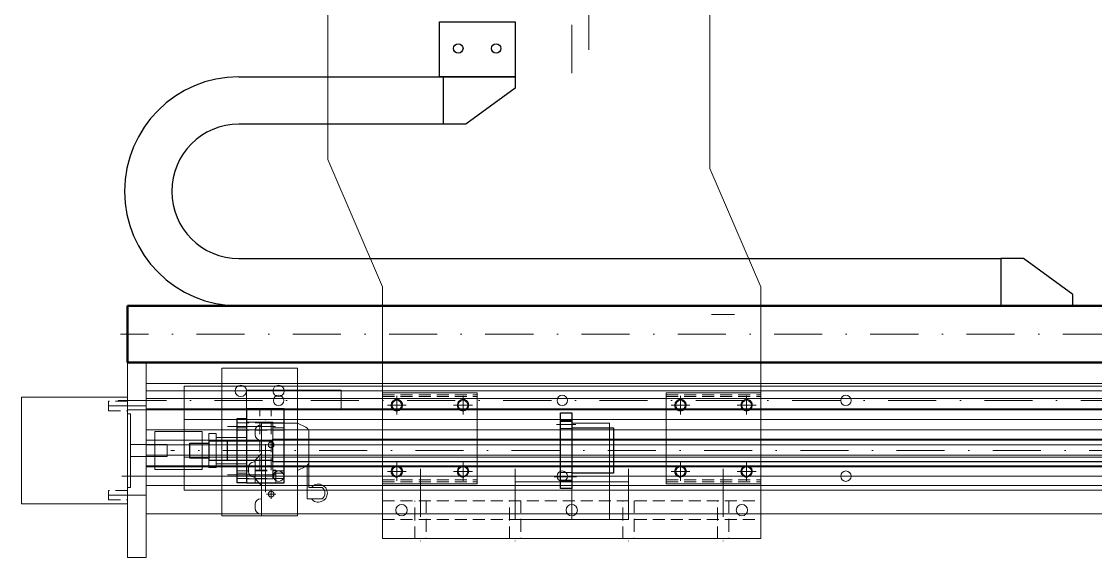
# Model space of a CAD drawing. Header units: millimetres. Extents: x -538 to 5863, y -404 to 2062.
# Drawn here: x 804 to 1372, y 1265 to 1548 of the extents above; entities that cross this region are included whole.
import ezdxf

# ---------------------------------------------------------------- set-up
doc = ezdxf.new("R2010")
doc.units = ezdxf.units.MM
doc.linetypes.add('DASHDOTX2', pattern=[50.8, 25.4, -12.7, 0, -12.7])
doc.linetypes.add('DASHED2', pattern=[9.525, 6.35, -3.175])
for name, color, linetype, lineweight, true_color in [('ACCOUPLEMENT', 8, 'CONTINUOUS', 0, 0x7f7f7f), ('ALU_CHASSIS', 7, 'CONTINUOUS', 0, 0x000000), ('ALU_CURSEUR_Y', 7, 'CONTINUOUS', 0, 0x000000), ('ALU_SUP_PAL', 7, 'CONTINUOUS', 0, 0x000000), ('ALU_Y', 7, 'CONTINUOUS', 0, 0x000000), ('ARBRE_DE_GUIDAGE_SUR_RAIL_1000', 4, 'CONTINUOUS', 0, 0x00ffff), ('axe', 1, 'DASHDOTX2', 0, 0xff0000), ('BAGUE', 9, 'CONTINUOUS', 0, 0xc0c0c0), ('BK10', 5, 'CONTINUOUS', 25, 0x0000ff), ('cacher', 3, 'DASHED2', 0, 0x00ff00), ('CHAINE', 2, 'CONTINUOUS', 25, 0xffff00), ('ECROU_KM0', 7, 'CONTINUOUS', 0, 0x000000), ('ECROU_RM1204', 11, 'CONTINUOUS', 25, 0xff557f), ('EQUER_CHAINE', 7, 'CONTINUOUS', 25, 0x000000), ('MARTYR', 20, 'CONTINUOUS', 50, 0xff5500), ('MEMA_23', 7, 'CONTINUOUS', 0, 0x000000), ('motor', 4, 'CONTINUOUS', 0, 0x00ffff), ('PALIER_DOUILLE_OUVERT_20', 7, 'CONTINUOUS', 0, 0x000000), ('PROFILE_ALU_30x60', 7, 'CONTINUOUS', 0, 0x000000), ('PROFILE_ALU_40x80', 7, 'CONTINUOUS', 0, 0x000000), ('ROULEMENT', 5, 'CONTINUOUS', 0, 0x0000ff), ('SWITCH', 7, 'CONTINUOUS', 0, 0x000000), ('VIS_A_BILLES', 2, 'CONTINUOUS', 25, 0xffff00)]:
    doc.layers.add(name, color=color, linetype=linetype, lineweight=lineweight, true_color=true_color)

msp = doc.modelspace()

# ---------------------------------------------------------------- linework, layer by layer
at = {"layer": 'ACCOUPLEMENT'}
for p, q in [((874.5, 1311.5), (874.5, 1331.5)), ((874.5, 1331.5), (899.5, 1331.5)), ((899.5, 1331.5), (899.5, 1311.5)), ((899.5, 1311.5), (874.5, 1311.5))]:
    msp.add_line(p, q, dxfattribs=at)
at = {"layer": 'ALU_CHASSIS'}
for p, q in [((860, 1265), (860, 1368)), ((860, 1368), (870, 1368)), ((870, 1368), (870, 1265)), ((910, 1365), (950, 1365)), ((910, 1287), (910, 1365)), ((950, 1365), (950, 1287)), ((950, 1287), (910, 1287)), ((870, 1265), (860, 1265))]:
    msp.add_line(p, q, dxfattribs=at)
for centre, radius in [((920, 1353), 3), ((940, 1353), 3), ((936, 1324.5), 1.5), ((936, 1298.5), 1.5)]:
    msp.add_circle(centre, radius, dxfattribs=at)
at = {"layer": 'ALU_CURSEUR_Y'}
for p, q in [((1095, 1336), (1115, 1336)), ((1095, 1285), (1095, 1336)), ((1115, 1336), (1115, 1285)), ((1115, 1285), (1095, 1285))]:
    msp.add_line(p, q, dxfattribs=at)
at = {"layer": 'ALU_SUP_PAL'}
for p, q in [((923, 1353.5), (973, 1353.5)), ((923, 1343.5), (923, 1353.5)), ((973, 1353.5), (973, 1343.5)), ((973, 1343.5), (923, 1343.5))]:
    msp.add_line(p, q, dxfattribs=at)
at = {"layer": 'ALU_Y'}
for p, q in [((966, 1475.26), (966, 1777)), ((1168, 1470.63), (1168, 1575)), ((966, 1475.26), (995, 1408)), ((1195, 1408), (1168, 1470.63)), ((995, 1408), (995, 1275)), ((1195, 1275), (1195, 1408)), ((1065, 1305), (1125, 1305)), ((1065, 1285), (1065, 1305)), ((1125, 1305), (1125, 1285)), ((1125, 1285), (1065, 1285)), ((995, 1275), (1195, 1275))]:
    msp.add_line(p, q, dxfattribs=at)
for centre in [(1002.5, 1345.5), (1037.5, 1345.5), (1152.5, 1345.5), (1187.5, 1345.5), (1002.5, 1310.5), (1037.5, 1310.5), (1152.5, 1310.5), (1187.5, 1310.5), (1005, 1290), (1095, 1290), (1185, 1290)]:
    msp.add_circle(centre, 3, dxfattribs=at)
at = {"layer": 'ARBRE_DE_GUIDAGE_SUR_RAIL_1000'}
for p, q in [((890, 1355.5), (1890, 1355.5)), ((890, 1300.5), (890, 1355.5)), ((1890, 1338), (890, 1338)), ((890, 1318), (1890, 1318)), ((1890, 1300.5), (890, 1300.5))]:
    msp.add_line(p, q, dxfattribs=at)
for centre in [(940, 1348), (1090, 1348), (1240, 1348), (940, 1308), (1090, 1308), (1240, 1308)]:
    msp.add_circle(centre, 2.75, dxfattribs=at)
at = {"layer": 'axe'}
for p, q in [((1104, 1533.2), (1104, 1982.5)), ((1095, 1521), (1095, 1941)), ((1940, 1383), (856.28, 1383)), ((855.21, 1348), (1940, 1348)), ((933, 1299.5), (933, 1348.5)), ((1002.5, 1340.5), (1002.5, 1350.5)), ((1037.5, 1340.5), (1037.5, 1350.5)), ((1152.5, 1340.5), (1152.5, 1350.5)), ((1187.5, 1340.5), (1187.5, 1350.5)), ((850, 1345.07), (870, 1345.07)), ((859.82, 1343), (1893.82, 1343)), ((989.58, 1343), (1052.58, 1343)), ((1007.5, 1345.5), (997.5, 1345.5)), ((1042.5, 1345.5), (1032.5, 1345.5)), ((1139.58, 1343), (1202.58, 1343)), ((1157.5, 1345.5), (1147.5, 1345.5)), ((1192.5, 1345.5), (1182.5, 1345.5)), ((1086.94, 1335.36), (1097.15, 1335.36)), ((913, 1334.23), (948, 1334.23)), ((933.5, 1324.5), (938.5, 1324.5)), ((936, 1322), (936, 1327)), ((1903, 1321.5), (883, 1321.5)), ((1002.5, 1305.5), (1002.5, 1315.5)), ((1037.5, 1305.5), (1037.5, 1315.5)), ((1152.5, 1305.5), (1152.5, 1315.5)), ((1187.5, 1305.5), (1187.5, 1315.5)), ((857.08, 1308), (1940, 1308)), ((913, 1308.77), (948, 1308.77)), ((1007.5, 1310.5), (997.5, 1310.5)), ((1015, 1311.85), (1015, 1266.8)), ((1042.5, 1310.5), (1032.5, 1310.5)), ((1065, 1311.85), (1065, 1266.8)), ((1085.65, 1307.64), (1097.58, 1307.64)), ((1125, 1311.85), (1125, 1266.8)), ((1157.5, 1310.5), (1147.5, 1310.5)), ((1175, 1311.85), (1175, 1266.8)), ((1192.5, 1310.5), (1182.5, 1310.5)), ((936, 1296), (936, 1301)), ((850, 1297.93), (870, 1297.93)), ((933.5, 1298.5), (938.5, 1298.5))]:
    msp.add_line(p, q, dxfattribs=at)
at = {"layer": 'BAGUE'}
for p, q in [((923, 1328.5), (907, 1328.5)), ((907, 1328.5), (907, 1314.5)), ((923, 1314.5), (923, 1328.5)), ((907, 1314.5), (923, 1314.5))]:
    msp.add_line(p, q, dxfattribs=at)
at = {"layer": 'BK10'}
for p, q in [((943, 1343.5), (923, 1343.5)), ((923, 1343.5), (923, 1304.5)), ((943, 1304.5), (943, 1343.5)), ((918, 1338.5), (923, 1338.5)), ((918, 1304.5), (918, 1338.5)), ((923, 1338.5), (923, 1304.5)), ((923, 1304.5), (918, 1304.5)), ((923, 1304.5), (943, 1304.5))]:
    msp.add_line(p, q, dxfattribs=at)
at = {"layer": 'cacher'}
for p, q in [((850, 1347.57), (850, 1342.57)), ((860, 1347.57), (850, 1347.57)), ((995, 1351), (1045, 1351)), ((995, 1350), (1045, 1350)), ((1145, 1351), (1195, 1351)), ((1145, 1350), (1195, 1350)), ((850, 1342.57), (860, 1342.57)), ((930, 1311.1), (930, 1343.5)), ((936, 1311.1), (936, 1343.5)), ((918, 1336.23), (943, 1336.23)), ((937, 1336.5), (923, 1336.5)), ((937, 1306.5), (937, 1336.5)), ((995, 1338), (1045, 1338)), ((1089, 1337.61), (1095, 1337.61)), ((1145, 1338), (1195, 1338)), ((918, 1333.5), (923, 1333.5)), ((918, 1332.23), (943, 1332.23)), ((937, 1333.5), (943, 1333.5)), ((1089, 1333.11), (1095, 1333.11)), ((903, 1326.5), (907, 1326.5)), ((907, 1326.5), (923, 1326.5)), ((995, 1318), (1045, 1318)), ((1145, 1318), (1195, 1318)), ((903, 1316.5), (907, 1316.5)), ((907, 1316.5), (923, 1316.5)), ((918, 1310.77), (943, 1310.77)), ((918, 1309.5), (923, 1309.5)), ((918, 1306.77), (943, 1306.77)), ((923, 1306.5), (937, 1306.5)), ((927.5, 1304.5), (927.5, 1311.1)), ((927.5, 1311.1), (938.5, 1311.1)), ((937, 1309.5), (943, 1309.5)), ((938.5, 1311.1), (938.5, 1304.5)), ((1089, 1309.89), (1095, 1309.89)), ((995, 1306), (1045, 1306)), ((995, 1305), (1045, 1305)), ((1089, 1305.39), (1095, 1305.39)), ((1145, 1306), (1195, 1306)), ((1145, 1305), (1195, 1305)), ((850, 1300.43), (850, 1295.43)), ((860, 1300.43), (850, 1300.43)), ((850, 1295.43), (860, 1295.43)), ((995, 1295), (1195, 1295)), ((1012, 1285), (1012, 1295)), ((1018, 1295), (1018, 1285)), ((1062, 1285), (1062, 1295)), ((1068, 1295), (1068, 1285)), ((1122, 1285), (1122, 1295)), ((1128, 1295), (1128, 1285)), ((1172, 1285), (1172, 1295)), ((1178, 1295), (1178, 1285)), ((995, 1285), (1195, 1285)), ((1012, 1275), (1012, 1285)), ((1018, 1285), (1018, 1275)), ((1062, 1275), (1062, 1285)), ((1068, 1285), (1068, 1275)), ((1122, 1275), (1122, 1285)), ((1128, 1285), (1128, 1275)), ((1172, 1275), (1172, 1285)), ((1178, 1285), (1178, 1275))]:
    msp.add_line(p, q, dxfattribs=at)
for centre in [(1002.5, 1345.5), (1037.5, 1345.5), (1152.5, 1345.5), (1187.5, 1345.5), (1002.5, 1310.5), (1037.5, 1310.5), (1152.5, 1310.5), (1187.5, 1310.5)]:
    msp.add_arc(centre, 3, 350.4059, 279.5941, dxfattribs=at)
at = {"layer": 'CHAINE'}
for p, q in [((919, 1519), (1027, 1519)), ((1027, 1519), (1065, 1519)), ((1027, 1519), (1027, 1494)), ((1065, 1519), (1065, 1513)), ((1065, 1513), (1039, 1494)), ((1027, 1494), (919, 1494)), ((1039, 1494), (1027, 1494)), ((919, 1423), (1322, 1423)), ((1334, 1423), (1322, 1423)), ((1322, 1423), (1322, 1398)), ((1360, 1404), (1334, 1423)), ((1360, 1398), (1360, 1404)), ((1322, 1398), (919, 1398)), ((1322, 1398), (1360, 1398))]:
    msp.add_line(p, q, dxfattribs=at)
for radius in [60.5, 35.5]:
    msp.add_arc((919, 1458.5), radius, 90, 270, dxfattribs=at)
at = {"layer": 'ECROU_KM0'}
for p, q in [((907, 1330.5), (903, 1330.5)), ((903, 1330.5), (903, 1312.5)), ((907, 1312.5), (907, 1330.5)), ((903, 1312.5), (907, 1312.5))]:
    msp.add_line(p, q, dxfattribs=at)
at = {"layer": 'ECROU_RM1204'}
for p, q in [((1089, 1341.5), (1095, 1341.5)), ((1089, 1301.5), (1089, 1341.5)), ((1095, 1341.5), (1095, 1301.5)), ((1089, 1337.11), (1095, 1337.11)), ((1095, 1333.5), (1117, 1333.5)), ((1117, 1333.5), (1117, 1309.5)), ((1117, 1309.5), (1095, 1309.5)), ((1089, 1305.89), (1095, 1305.89)), ((1095, 1301.5), (1089, 1301.5))]:
    msp.add_line(p, q, dxfattribs=at)
at = {"layer": 'EQUER_CHAINE'}
for p, q in [((1025, 1548), (1065, 1548)), ((1025, 1519), (1025, 1548)), ((1065, 1548), (1065, 1519)), ((1065, 1519), (1025, 1519))]:
    msp.add_line(p, q, dxfattribs=at)
for centre in [(1035, 1534), (1055, 1534)]:
    msp.add_circle(centre, 2.5, dxfattribs=at)
at = {"layer": 'MARTYR'}
for p, q in [((860, 1398), (1920, 1398)), ((860, 1368), (860, 1398)), ((1920, 1368), (860, 1368))]:
    msp.add_line(p, q, dxfattribs=at)
at = {"layer": 'MEMA_23'}
for p, q in [((804, 1349.7), (860, 1349.7)), ((804, 1293.3), (804, 1349.7)), ((860, 1349.7), (860, 1293.3)), ((860, 1341), (861.6, 1341)), ((860, 1302), (860, 1341)), ((861.6, 1341), (861.6, 1302)), ((861.6, 1324.68), (881, 1324.68)), ((861.6, 1318.33), (861.6, 1324.68)), ((881, 1324.68), (881, 1318.33)), ((881, 1318.33), (861.6, 1318.33)), ((861.6, 1302), (860, 1302)), ((860, 1293.3), (804, 1293.3))]:
    msp.add_line(p, q, dxfattribs=at)
at = {"layer": 'motor'}
msp.add_line((1169, 1393.5), (1181, 1393.5), dxfattribs=at)
at = {"layer": 'PALIER_DOUILLE_OUVERT_20'}
for p, q in [((995, 1304), (995, 1352)), ((995, 1352), (1045, 1352)), ((1045, 1352), (1045, 1304)), ((1145, 1304), (1145, 1352)), ((1145, 1352), (1195, 1352)), ((1195, 1352), (1195, 1304)), ((1045, 1304), (995, 1304)), ((1195, 1304), (1145, 1304))]:
    msp.add_line(p, q, dxfattribs=at)
for centre in [(1002.5, 1345.5), (1037.5, 1345.5), (1152.5, 1345.5), (1187.5, 1345.5), (1002.5, 1310.5), (1037.5, 1310.5), (1152.5, 1310.5), (1187.5, 1310.5)]:
    msp.add_circle(centre, 2.5, dxfattribs=at)
at = {"layer": 'PROFILE_ALU_30x60'}
for p, q in [((870, 1308), (870, 1368)), ((870, 1368), (1910, 1368)), ((870, 1357), (1910, 1357)), ((870, 1349), (1910, 1349)), ((1910, 1343.5), (870, 1343.5)), ((870, 1343.5), (870, 1313.5)), ((1910, 1332.5), (870, 1332.5)), ((870, 1327), (1910, 1327)), ((1910, 1324.5), (870, 1324.5)), ((870, 1319), (1910, 1319)), ((1910, 1313.5), (870, 1313.5)), ((870, 1308), (1910, 1308))]:
    msp.add_line(p, q, dxfattribs=at)
at = {"layer": 'PROFILE_ALU_40x80'}
for p, q in [((870, 1288), (870, 1368)), ((870, 1368), (1910, 1368)), ((870, 1353), (1910, 1353)), ((870, 1343), (1910, 1343)), ((870, 1313), (1910, 1313)), ((870, 1303), (1910, 1303)), ((870, 1288), (1910, 1288))]:
    msp.add_line(p, q, dxfattribs=at)
at = {"layer": 'ROULEMENT'}
for p, q in [((937, 1336.5), (923, 1336.5)), ((923, 1336.5), (923, 1306.5)), ((937, 1306.5), (937, 1336.5)), ((923, 1306.5), (937, 1306.5))]:
    msp.add_line(p, q, dxfattribs=at)
at = {"layer": 'SWITCH'}
for p, q in [((931, 1335), (930.5, 1335)), ((931, 1287), (931, 1336)), ((931, 1336), (950, 1336)), ((950, 1336), (950, 1287)), ((950, 1336), (954.34, 1333.83)), ((927.5, 1332), (927.5, 1331)), ((927.5, 1331), (927.5, 1330)), ((956, 1331.15), (956, 1315.85)), ((930.5, 1327), (931, 1327)), ((931, 1320), (927.5, 1316.5)), ((924, 1312.5), (924, 1311.5)), ((927.5, 1315.5), (927, 1315.5)), ((927.5, 1316.5), (927.5, 1306.5)), ((950, 1311), (954.34, 1313.17)), ((955, 1296), (955, 1313.62)), ((956, 1315.85), (956, 1302)), ((924, 1311.5), (924, 1310.5)), ((927, 1307.5), (927.5, 1307.5)), ((927.5, 1306.5), (931, 1303)), ((956, 1302), (963, 1302)), ((931, 1296), (930.5, 1296)), ((963, 1296), (955, 1296)), ((927.5, 1293), (927.5, 1292)), ((927.5, 1292), (927.5, 1291)), ((930.5, 1288), (931, 1288)), ((950, 1287), (931, 1287))]:
    msp.add_line(p, q, dxfattribs=at)
for centre in [(936, 1324.5), (936, 1298.5)]:
    msp.add_circle(centre, 1.5, dxfattribs=at)
for centre, radius, start, end in [((930.5, 1332), 3, 90, 180), ((930.5, 1330), 3, 180, 270), ((953, 1331.15), 3, 0, 63.4349), ((927, 1312.5), 3, 90, 180), ((953, 1315.85), 3, 296.5651, 0), ((927, 1310.5), 3, 180, 270), ((961, 1299), 4.75, 219.1667, 140.8333), ((960.75, 1299), 3.75, 306.8699, 53.1301), ((930.5, 1293), 3, 90, 180), ((930.5, 1291), 3, 180, 270)]:
    msp.add_arc(centre, radius, start, end, dxfattribs=at)
at = {"layer": 'VIS_A_BILLES'}
for p, q in [((893, 1317.5), (893, 1325.5)), ((893, 1325.5), (903, 1325.5)), ((937, 1326.5), (903, 1326.5)), ((903, 1326.5), (903, 1316.5)), ((913, 1316.5), (913, 1326.5)), ((937, 1315.5), (937, 1327.5)), ((937, 1327.5), (1884, 1327.5)), ((903, 1317.5), (893, 1317.5)), ((903, 1316.5), (937, 1316.5)), ((1884, 1315.5), (937, 1315.5))]:
    msp.add_line(p, q, dxfattribs=at)

doc.saveas('drawing.dxf')
